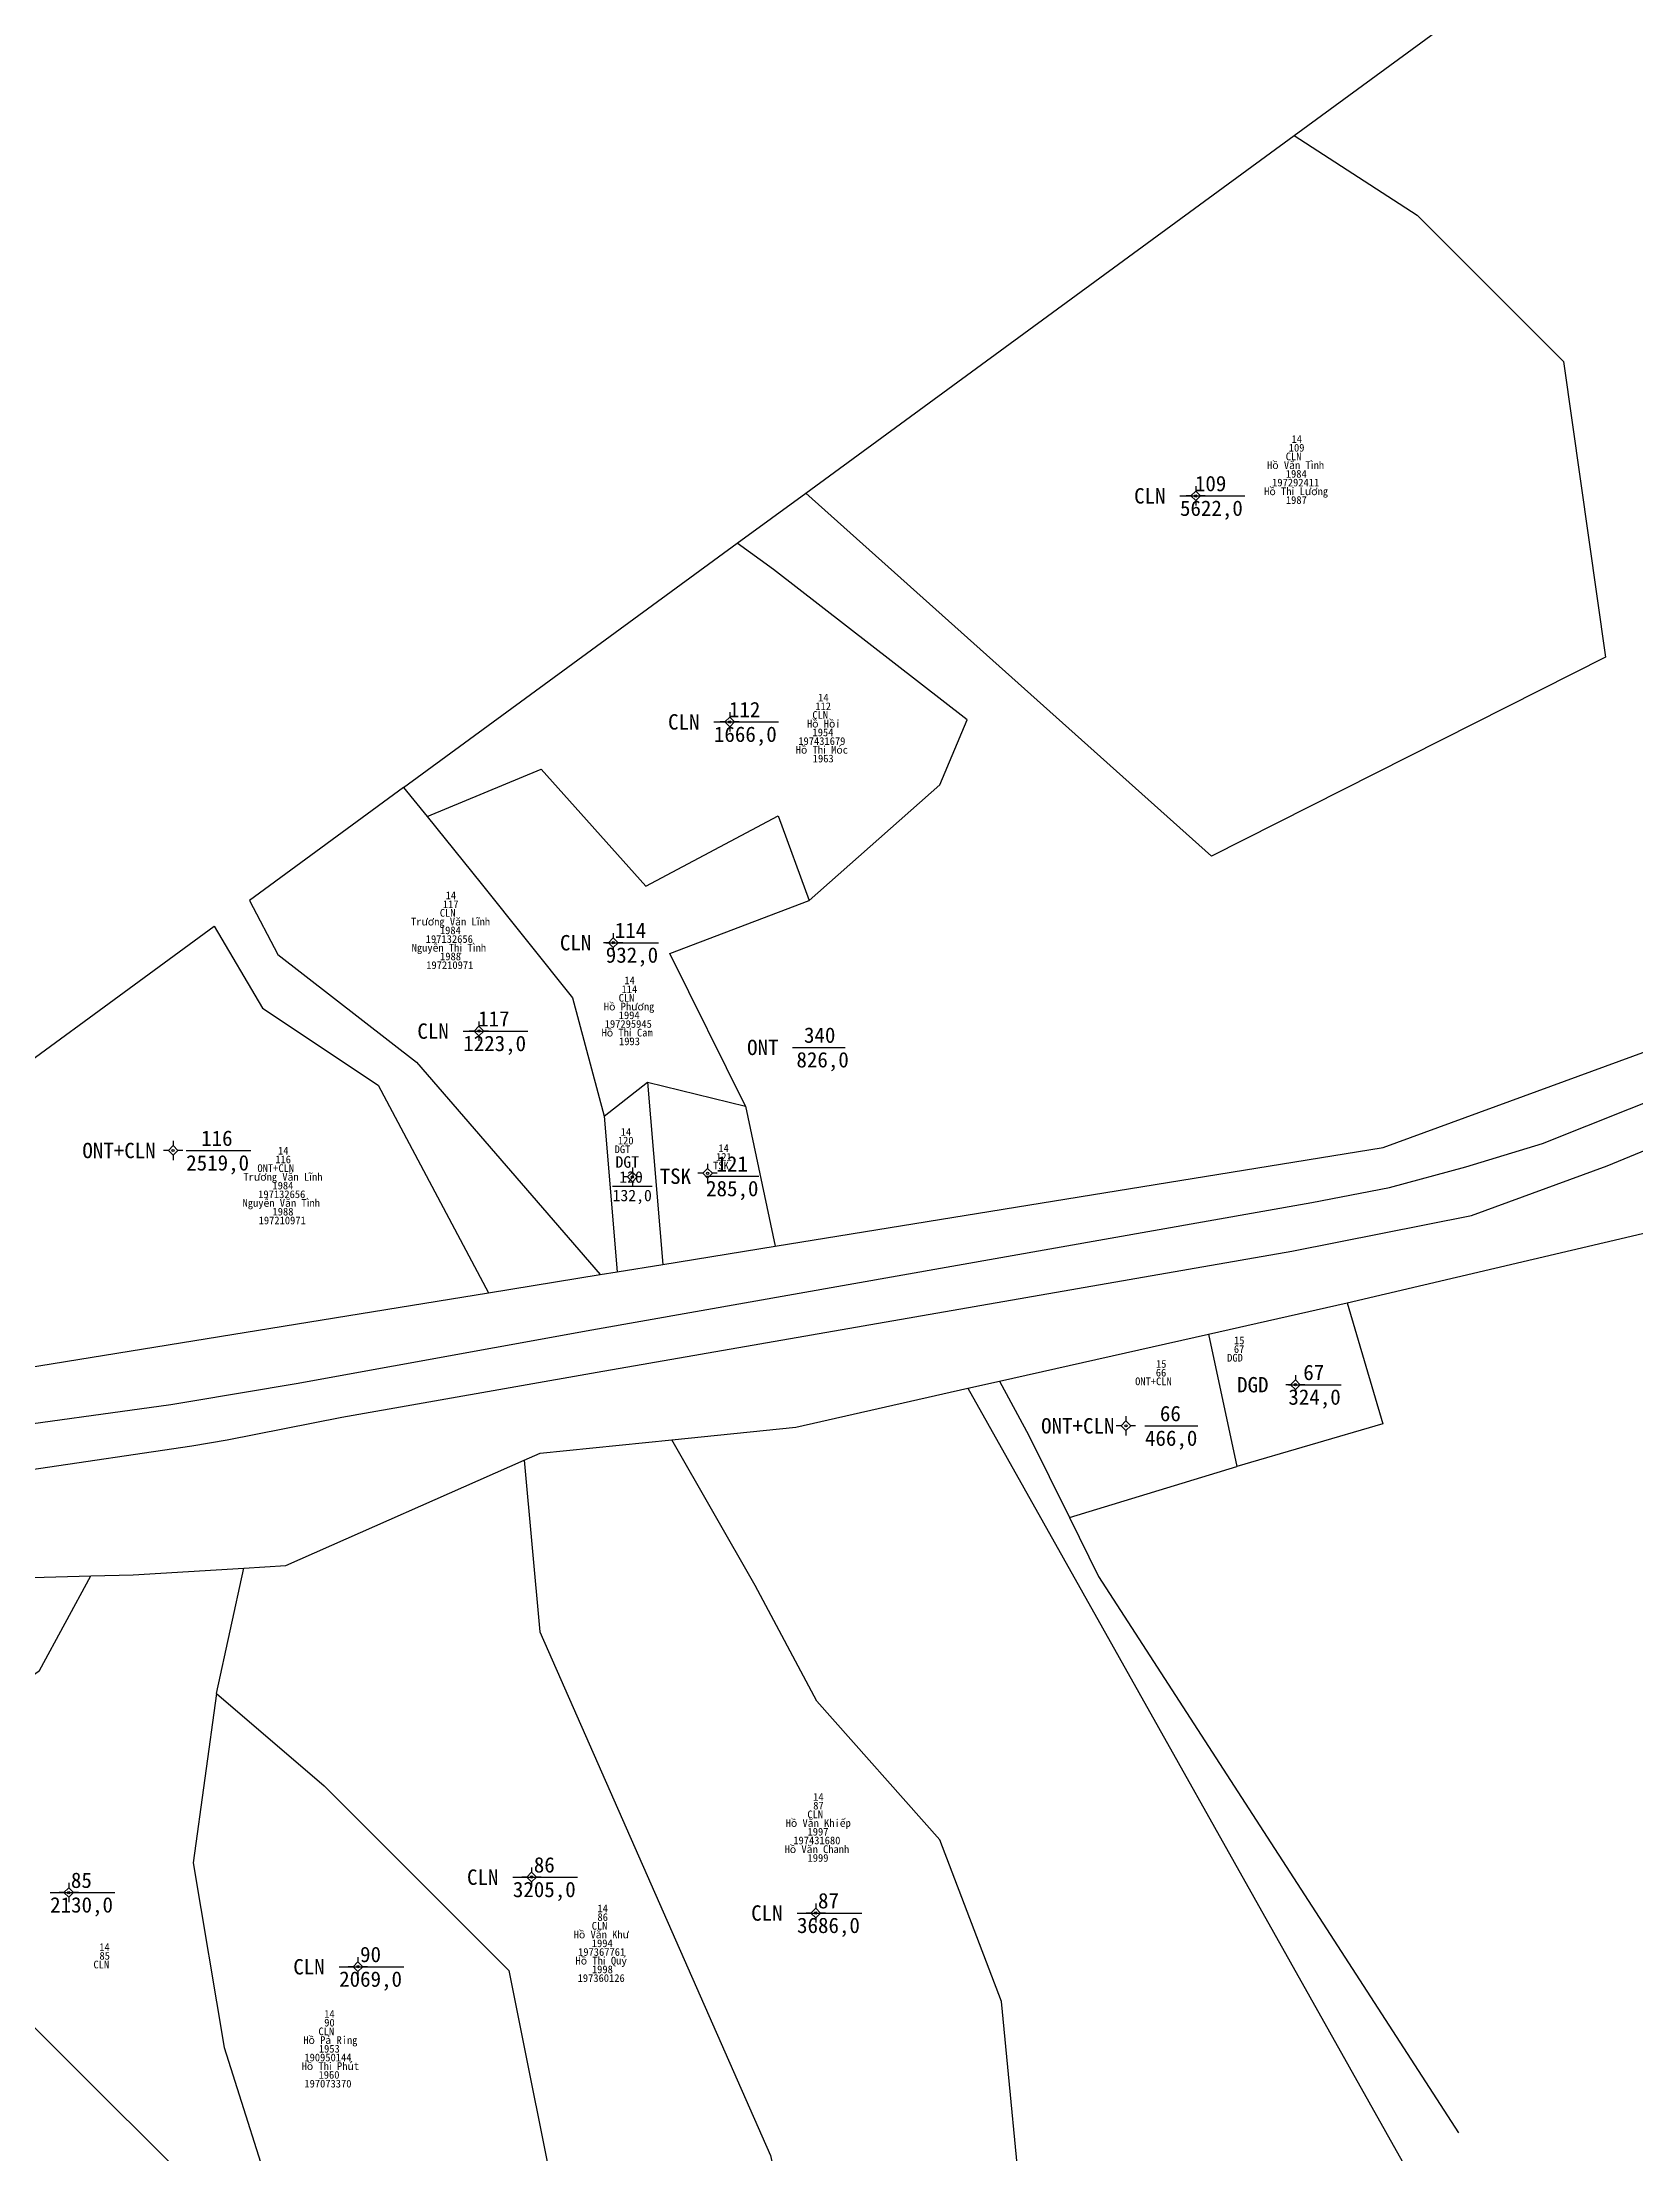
# Model space of a CAD drawing. Extents: x 552725 to 554329, y 1840125 to 1841713.
# Drawn here: x 553937.4 to 554144.4, y 1840358.2 to 1840632.5 of the extents above; entities that cross this region are included whole.
import ezdxf

# ---------------------------------------------------------------- set-up
doc = ezdxf.new("R2010")
doc.units = 0
for name, color, linetype in [('Level 10', 7, 'Continuous'), ('Level 11', 7, 'Continuous'), ('Level 13', 7, 'Continuous'), ('Level 17', 7, 'Continuous'), ('Level 2', 7, 'Continuous'), ('Level 22', 7, 'Continuous'), ('Level 23', 7, 'Continuous'), ('Level 4', 7, 'Continuous')]:
    doc.layers.add(name, color=color, linetype=linetype)

msp = doc.modelspace()

# ---------------------------------------------------------------- linework, layer by layer
at = {"layer": 'Level 10'}
for p, q in [((554036.57, 1840573.91), (554100.02, 1840620.34)), ((554027.67, 1840567.39), (554036.57, 1840573.91)), ((553984.3, 1840535.66), (554027.67, 1840567.39)), ((553984.3, 1840535.66), (553987.37, 1840531.9)), ((554010.36, 1840492.96), (554016.01, 1840497.41)), ((554016.01, 1840497.41), (554028.76, 1840494.29)), ((554016.01, 1840497.41), (554018.02, 1840473.72)), ((554028.76, 1840494.29), (554032.61, 1840476.09)), ((554010.36, 1840492.96), (554012.07, 1840472.76)), ((554088.91, 1840464.68), (554092.58, 1840447.47)), ((554070.82, 1840440.84), (554092.58, 1840447.47)), ((553960, 1840418), (553963.56, 1840434.28))]:
    msp.add_line(p, q, dxfattribs=at)
for points in [[(554100.02, 1840620.34), (554271.57, 1840745.87), (554292.01, 1841139.94), (554126.37, 1841077.53), (554161.9, 1840995.54), (554060.34, 1840840.06), (553943, 1840755.39)], [(554100.02, 1840620.34), (554116, 1840610), (554135, 1840591), (554140.49, 1840552.59), (554089.27, 1840526.76), (554036.57, 1840573.91)], [(554037, 1840521), (554054, 1840536), (554057.52, 1840544.44), (554032.4, 1840563.98), (554027.67, 1840567.39)], [(553987.37, 1840531.9), (554002.2, 1840538.06), (554015.81, 1840522.86), (554033, 1840532), (554037, 1840521)], [(553984.3, 1840535.66), (553964.29, 1840521.01), (553968, 1840514), (553986, 1840500), (554009.86, 1840472.4)], [(553987.37, 1840531.9), (553994.39, 1840523.19), (554006.25, 1840508.33), (554010.36, 1840492.96)], [(554028.76, 1840494.29), (554018.92, 1840514.11), (554037, 1840521)], [(553922.8, 1840490.65), (553959.7, 1840517.66), (553966, 1840507), (553981, 1840497), (553995.35, 1840470.04)], [(554106.89, 1840468.73), (554111.54, 1840453.04), (554092.58, 1840447.47)], [(554057.64, 1840457.63), (554117, 1840352), (554108, 1840305), (554115, 1840283), (554118.57, 1840281.08)], [(554061.75, 1840458.55), (554065.56, 1840451.49), (554070.82, 1840440.84)], [(554036, 1840340), (554054, 1840342), (554070, 1840328), (554065, 1840347), (554062, 1840378), (554054, 1840399), (554038, 1840417), (554030, 1840432), (554019.19, 1840450.95)], [(553999.98, 1840448.29), (554002, 1840426), (554032, 1840358), (554036, 1840340)], [(554070.82, 1840440.84), (554074.6, 1840433.2), (554121.36, 1840360.93)], [(553922, 1840410), (553937, 1840421), (553943.69, 1840433.27)], [(553960, 1840418), (553957, 1840396), (553961, 1840372), (553968, 1840350)], [(553960, 1840418), (553974, 1840406), (553998, 1840382), (554005, 1840347)], [(553922, 1840410), (553922, 1840395), (553936, 1840375), (553961, 1840350), (553968, 1840350)]]:
    msp.add_lwpolyline(points, dxfattribs=at)
at = {"layer": 'Level 11'}
for p, q in [((554086.6, 1840573.55), (554085.98, 1840573.55)), ((554087.23, 1840574.18), (554086.6, 1840573.55)), ((554086.6, 1840573.55), (554087.23, 1840572.93)), ((554087.23, 1840574.8), (554087.23, 1840574.18)), ((554087.85, 1840573.55), (554087.23, 1840574.18)), ((554087.23, 1840572.93), (554087.85, 1840573.55)), ((554087.23, 1840572.93), (554087.23, 1840572.3)), ((554088.48, 1840573.55), (554087.85, 1840573.55)), ((554026.69, 1840545.44), (554026.69, 1840544.81)), ((554026.07, 1840544.19), (554025.44, 1840544.19)), ((554026.69, 1840544.81), (554026.07, 1840544.19)), ((554026.07, 1840544.19), (554026.69, 1840543.56)), ((554027.32, 1840544.19), (554026.69, 1840544.81)), ((554026.69, 1840543.56), (554027.32, 1840544.19)), ((554026.69, 1840543.56), (554026.69, 1840542.94)), ((554027.94, 1840544.19), (554027.32, 1840544.19)), ((554010.94, 1840515.51), (554010.31, 1840515.51)), ((554011.56, 1840516.14), (554010.94, 1840515.51)), ((554010.94, 1840515.51), (554011.56, 1840514.89)), ((554011.56, 1840516.76), (554011.56, 1840516.14)), ((554012.19, 1840515.51), (554011.56, 1840516.14)), ((554011.56, 1840514.89), (554012.19, 1840515.51)), ((554012.81, 1840515.51), (554012.19, 1840515.51)), ((554011.56, 1840514.89), (554011.56, 1840514.26)), ((553993.48, 1840504.03), (553992.86, 1840504.03)), ((553994.11, 1840504.66), (553993.48, 1840504.03)), ((553993.48, 1840504.03), (553994.11, 1840503.41)), ((553994.11, 1840505.28), (553994.11, 1840504.66)), ((553994.73, 1840504.03), (553994.11, 1840504.66)), ((553994.11, 1840503.41), (553994.73, 1840504.03)), ((553995.36, 1840504.03), (553994.73, 1840504.03)), ((553994.11, 1840503.41), (553994.11, 1840502.78)), ((553953.76, 1840488.52), (553953.13, 1840488.52)), ((553954.38, 1840489.15), (553953.76, 1840488.52)), ((553953.76, 1840488.52), (553954.38, 1840487.9)), ((553954.38, 1840489.77), (553954.38, 1840489.15)), ((553955.01, 1840488.52), (553954.38, 1840489.15)), ((553954.38, 1840487.9), (553955.01, 1840488.52)), ((553954.38, 1840487.9), (553954.38, 1840487.27)), ((553955.63, 1840488.52), (553955.01, 1840488.52)), ((554013.42, 1840485.08), (554012.79, 1840485.08)), ((554014.04, 1840485.71), (554013.42, 1840485.08)), ((554013.42, 1840485.08), (554014.04, 1840484.46)), ((554014.04, 1840486.33), (554014.04, 1840485.71)), ((554014.67, 1840485.08), (554014.04, 1840485.71)), ((554014.04, 1840484.46), (554014.67, 1840485.08)), ((554015.29, 1840485.08), (554014.67, 1840485.08)), ((554023.19, 1840485.56), (554022.56, 1840485.56)), ((554023.81, 1840486.19), (554023.19, 1840485.56)), ((554023.19, 1840485.56), (554023.81, 1840484.94)), ((554023.81, 1840486.81), (554023.81, 1840486.19)), ((554024.44, 1840485.56), (554023.81, 1840486.19)), ((554023.81, 1840484.94), (554024.44, 1840485.56)), ((554023.81, 1840484.94), (554023.81, 1840484.31)), ((554025.06, 1840485.56), (554024.44, 1840485.56)), ((554014.04, 1840484.46), (554014.04, 1840483.83)), ((554099.56, 1840458.1), (554098.93, 1840458.1)), ((554100.18, 1840458.73), (554099.56, 1840458.1)), ((554099.56, 1840458.1), (554100.18, 1840457.48)), ((554100.18, 1840459.35), (554100.18, 1840458.73)), ((554100.81, 1840458.1), (554100.18, 1840458.73)), ((554100.18, 1840457.48), (554100.81, 1840458.1)), ((554100.18, 1840457.48), (554100.18, 1840456.85)), ((554101.43, 1840458.1), (554100.81, 1840458.1)), ((554077.54, 1840452.76), (554076.91, 1840452.76)), ((554078.16, 1840453.39), (554077.54, 1840452.76)), ((554077.54, 1840452.76), (554078.16, 1840452.14)), ((554078.16, 1840454.01), (554078.16, 1840453.39)), ((554078.79, 1840452.76), (554078.16, 1840453.39)), ((554078.16, 1840452.14), (554078.79, 1840452.76)), ((554078.16, 1840452.14), (554078.16, 1840451.51)), ((554079.41, 1840452.76), (554078.79, 1840452.76)), ((554000.95, 1840394.77), (554000.32, 1840394.14)), ((554000.95, 1840395.39), (554000.95, 1840394.77)), ((554001.57, 1840394.14), (554000.95, 1840394.77)), ((553940.2, 1840392.14), (553939.57, 1840392.14)), ((553940.82, 1840392.77), (553940.2, 1840392.14)), ((553940.2, 1840392.14), (553940.82, 1840391.52)), ((553940.82, 1840393.39), (553940.82, 1840392.77)), ((553941.45, 1840392.14), (553940.82, 1840392.77)), ((553940.82, 1840391.52), (553941.45, 1840392.14)), ((553942.07, 1840392.14), (553941.45, 1840392.14)), ((554000.32, 1840394.14), (553999.7, 1840394.14)), ((554000.32, 1840394.14), (554000.95, 1840393.52)), ((554000.95, 1840393.52), (554001.57, 1840394.14)), ((554000.95, 1840393.52), (554000.95, 1840392.89)), ((554002.2, 1840394.14), (554001.57, 1840394.14)), ((553940.82, 1840391.52), (553940.82, 1840390.89)), ((554037.24, 1840389.48), (554036.62, 1840389.48)), ((554037.87, 1840390.1), (554037.24, 1840389.48)), ((554037.24, 1840389.48), (554037.87, 1840388.85)), ((554037.87, 1840390.73), (554037.87, 1840390.1)), ((554038.49, 1840389.48), (554037.87, 1840390.1)), ((554037.87, 1840388.85), (554038.49, 1840389.48)), ((554037.87, 1840388.85), (554037.87, 1840388.23)), ((554039.12, 1840389.48), (554038.49, 1840389.48)), ((553978.38, 1840383.75), (553978.38, 1840383.12)), ((553977.76, 1840382.5), (553977.13, 1840382.5)), ((553978.38, 1840383.12), (553977.76, 1840382.5)), ((553977.76, 1840382.5), (553978.38, 1840381.88)), ((553979.01, 1840382.5), (553978.38, 1840383.12)), ((553978.38, 1840381.88), (553979.01, 1840382.5)), ((553978.38, 1840381.88), (553978.38, 1840381.25)), ((553979.63, 1840382.5), (553979.01, 1840382.5))]:
    msp.add_line(p, q, dxfattribs=at)
for centre in [(554087.23, 1840573.55), (554026.69, 1840544.19), (554011.56, 1840515.51), (553994.11, 1840504.03), (553954.38, 1840488.52), (554014.04, 1840485.08), (554023.81, 1840485.56), (554100.18, 1840458.1), (554078.16, 1840452.76), (553940.82, 1840392.14), (554000.95, 1840394.14), (554037.87, 1840389.48), (553978.38, 1840382.5)]:
    msp.add_circle(centre, 0.15, dxfattribs=at)
at = {"layer": 'Level 13'}
for p, q in [((554085.19, 1840573.55), (554093.6, 1840573.55)), ((554024.64, 1840544.19), (554033.05, 1840544.19)), ((554010.59, 1840515.51), (554017.45, 1840515.51)), ((553992.07, 1840504.03), (554000.48, 1840504.03)), ((554034.84, 1840501.91), (554041.7, 1840501.91)), ((553956.08, 1840488.52), (553964.49, 1840488.52)), ((554023.62, 1840485.18), (554030.47, 1840485.18)), ((554011.47, 1840483.88), (554016.61, 1840483.88)), ((554099.27, 1840458.1), (554106.12, 1840458.1)), ((554080.64, 1840452.76), (554087.5, 1840452.76)), ((553938.4, 1840392.14), (553946.81, 1840392.14)), ((553998.52, 1840394.14), (554006.93, 1840394.14)), ((554035.44, 1840389.48), (554043.85, 1840389.48)), ((553975.95, 1840382.5), (553984.36, 1840382.5))]:
    msp.add_line(p, q, dxfattribs=at)
at = {"layer": 'Level 22'}
for points in [[(553929.56, 1840452.17), (553954.09, 1840455.51), (553956.41, 1840455.94), (553970.37, 1840458.24), (554008.77, 1840465.24), (554102.33, 1840481.78), (554112.39, 1840483.72), (554122.34, 1840486.39), (554132.29, 1840489.45), (554177.7, 1840507.51), (554201.48, 1840515.59), (554212.88, 1840518.16), (554255.96, 1840527.07)], [(553935.72, 1840447.03), (553956.79, 1840450.18), (553961.41, 1840450.96), (553976.3, 1840453.87), (554009.46, 1840459.71), (554099.74, 1840475.43), (554123.08, 1840480.07), (554140.69, 1840486.54), (554176.99, 1840501.45), (554189.84, 1840506.05), (554197.56, 1840508.47), (554215.08, 1840512.69), (554258.06, 1840521.44)]]:
    msp.add_lwpolyline(points, dxfattribs=at)
at = {"layer": 'Level 23'}
for p, q in [((554106.89, 1840468.73), (554152.2, 1840479.35)), ((554018.02, 1840473.72), (554032.61, 1840476.09)), ((553995.35, 1840470.04), (554009.86, 1840472.4)), ((554009.86, 1840472.4), (554012.07, 1840472.76)), ((554012.07, 1840472.76), (554018.02, 1840473.72)), ((554088.91, 1840464.68), (554106.89, 1840468.73)), ((554061.75, 1840458.55), (554088.91, 1840464.68)), ((554057.64, 1840457.63), (554061.75, 1840458.55)), ((553897.67, 1840432), (553943.69, 1840433.27))]:
    msp.add_line(p, q, dxfattribs=at)
for points in [[(554032.61, 1840476.09), (554111.58, 1840488.91), (554196.47, 1840519.94), (554254.11, 1840532), (554255.96, 1840527.07), (554258.06, 1840521.44), (554263.68, 1840506.44)], [(553929.33, 1840459.38), (553933.74, 1840460.04), (553995.35, 1840470.04)], [(554019.19, 1840450.95), (554035.3, 1840452.59), (554057.64, 1840457.63)], [(553999.98, 1840448.29), (554002.06, 1840449.21), (554019.19, 1840450.95)], [(553963.56, 1840434.28), (553969.03, 1840434.61), (553999.98, 1840448.29)], [(553943.69, 1840433.27), (553949.18, 1840433.42), (553963.56, 1840434.28)]]:
    msp.add_lwpolyline(points, dxfattribs=at)

# ---------------------------------------------------------------- texts
at = {"layer": 'Level 13'}
for s, height, p in [('109', 2, (554087.13, 1840574.15)), ('112', 2, (554026.59, 1840544.79)), ('114', 2, (554011.76, 1840516.11)), ('117', 2, (553994.01, 1840504.63)), ('340', 2, (554036.34, 1840502.51)), ('116', 2, (553958.02, 1840489.12)), ('120', 1.5, (554012.34, 1840484.33)), ('67', 2, (554101.21, 1840458.7)), ('66', 2, (554082.58, 1840453.36)), ('85', 2, (553941.1, 1840392.74)), ('86', 2, (554001.24, 1840394.74)), ('87', 2, (554038.16, 1840390.08)), ('90', 2, (553978.67, 1840383.1))]:
    msp.add_text(s, height=height, dxfattribs=at).set_placement(p)
msp.add_text('121', height=2, rotation=360, dxfattribs=at).set_placement((554024.97, 1840485.78))
at = {"layer": 'Level 17'}
for s, p in [('14', (554099.68, 1840580.43)), ('Hồ Văn Tình', (554096.5, 1840577.04)), ('CLN', (554098.93, 1840578.17)), ('109', (554099.32, 1840579.3)), ('197292411', (554097.16, 1840574.78)), ('1984', (554098.94, 1840575.91)), ('Hồ Thị Lương', (554096.13, 1840573.64)), ('1987', (554098.95, 1840572.51)), ('CLN', (554037.43, 1840544.59)), ('112', (554037.81, 1840545.72)), ('14', (554038.18, 1840546.85)), ('Hồ Hồi', (554036.72, 1840543.46)), ('1954', (554037.44, 1840542.33)), ('Hồ Thị Móc', (554035.27, 1840540.07)), ('197431679', (554035.6, 1840541.2)), ('1963', (554037.48, 1840538.93)), ('117', (553989.42, 1840520.02)), ('14', (553989.78, 1840521.15)), ('Trương Văn Lĩnh', (553985.28, 1840517.75)), ('CLN', (553989.03, 1840518.89)), ('Nguyễn Thị Tình', (553985.37, 1840514.36)), ('197132656', (553987.2, 1840515.49)), ('1984', (553989.04, 1840516.62)), ('197210971', (553987.26, 1840512.1)), ('1988', (553989.06, 1840513.23)), ('114', (554012.64, 1840508.98)), ('14', (554013.01, 1840510.12)), ('Hồ Phương', (554010.34, 1840506.72)), ('CLN', (554012.26, 1840507.85)), ('Hồ Thị Cam', (554010.04, 1840503.33)), ('197295945', (554010.45, 1840504.46)), ('1994', (554012.27, 1840505.59)), ('1993', (554012.31, 1840502.2)), ('120', (554012.16, 1840489.31)), ('14', (554012.53, 1840490.45)), ('116', (553967.65, 1840486.86)), ('14', (553968.01, 1840488)), ('DGT', (554011.74, 1840488.18)), ('121', (554024.91, 1840487.2)), ('14', (554025.22, 1840488.33)), ('Trương Văn Lĩnh', (553963.51, 1840484.6)), ('ONT+CLN', (553965.33, 1840485.73)), ('TSK', (554024.53, 1840486.07)), ('Nguyễn Văn Tình', (553963.4, 1840481.21)), ('197132656', (553965.43, 1840482.34)), ('1984', (553967.28, 1840483.47)), ('197210971', (553965.49, 1840478.94)), ('1988', (553967.29, 1840480.08)), ('67', (554092.19, 1840462.23)), ('15', (554092.21, 1840463.36)), ('66', (554082.05, 1840459.17)), ('15', (554082.07, 1840460.3)), ('DGD', (554091.32, 1840461.1)), ('ONT+CLN', (554079.36, 1840458.04)), ('CLN', (554036.78, 1840401.8)), ('87', (554037.54, 1840402.93)), ('14', (554037.53, 1840404.06)), ('Hồ Văn Khiếp', (554033.96, 1840400.67)), ('1997', (554036.8, 1840399.54)), ('Hồ Văn Chanh', (554033.82, 1840397.27)), ('197431680', (554034.95, 1840398.41)), ('1999', (554036.8, 1840396.14)), ('86', (554009.51, 1840388.45)), ('14', (554009.51, 1840389.58)), ('Hồ Văn Khư', (554006.42, 1840386.19)), ('CLN', (554008.76, 1840387.32)), ('14', (553944.78, 1840384.55)), ('85', (553944.81, 1840383.42)), ('Hồ Thị Quý', (554006.66, 1840382.79)), ('197367761', (554006.99, 1840383.92)), ('1994', (554008.77, 1840385.05)), ('CLN', (553944.03, 1840382.29)), ('197360126', (554006.93, 1840380.53)), ('1998', (554008.79, 1840381.66)), ('90', (553974.01, 1840374.74)), ('14', (553974.01, 1840375.88)), ('Hồ Pả Ring', (553971.29, 1840372.48)), ('CLN', (553973.26, 1840373.61)), ('Hồ Thị Phút', (553971.07, 1840369.09)), ('190950144', (553971.43, 1840370.22)), ('1953', (553973.31, 1840371.35)), ('197073370', (553971.43, 1840366.82)), ('1960', (553973.27, 1840367.96))]:
    msp.add_text(s, height=1, dxfattribs=at).set_placement(p)
at = {"layer": 'Level 2'}
for s, height, p in [('CLN', 2, (554079.23, 1840572.55)), ('CLN', 2, (554018.68, 1840543.19)), ('CLN', 2, (554004.63, 1840514.51)), ('CLN', 2, (553986.11, 1840503.03)), ('ONT', 2, (554028.95, 1840500.91)), ('ONT+CLN', 2, (553942.59, 1840487.52)), ('DGT', 1.5, (554011.85, 1840486.28)), ('DGD', 2, (554092.61, 1840457.1)), ('ONT+CLN', 2, (554067.15, 1840451.76)), ('CLN', 2, (553992.56, 1840393.14)), ('CLN', 2, (554029.48, 1840388.48)), ('CLN', 2, (553969.99, 1840381.5))]:
    msp.add_text(s, height=height, dxfattribs=at).set_placement(p)
msp.add_text('TSK', height=2, rotation=360, dxfattribs=at).set_placement((554017.59, 1840484.18))
at = {"layer": 'Level 4'}
for s, height, p in [('5622,0', 2, (554085.19, 1840570.95)), ('1666,0', 2, (554024.64, 1840541.59)), ('932,0', 2, (554010.59, 1840512.91)), ('1223,0', 2, (553992.07, 1840501.43)), ('826,0', 2, (554035.36, 1840499.31)), ('2519,0', 2, (553956.08, 1840485.92)), ('132,0', 1.5, (554011.47, 1840481.93)), ('324,0', 2, (554099.27, 1840455.5)), ('466,0', 2, (554080.64, 1840450.16)), ('3205,0', 2, (553998.52, 1840391.54)), ('2130,0', 2, (553938.4, 1840389.54)), ('3686,0', 2, (554035.44, 1840386.88)), ('2069,0', 2, (553975.95, 1840379.9))]:
    msp.add_text(s, height=height, dxfattribs=at).set_placement(p)
msp.add_text('285,0', height=2, rotation=360, dxfattribs=at).set_placement((554023.62, 1840482.58))

doc.saveas('drawing.dxf')
